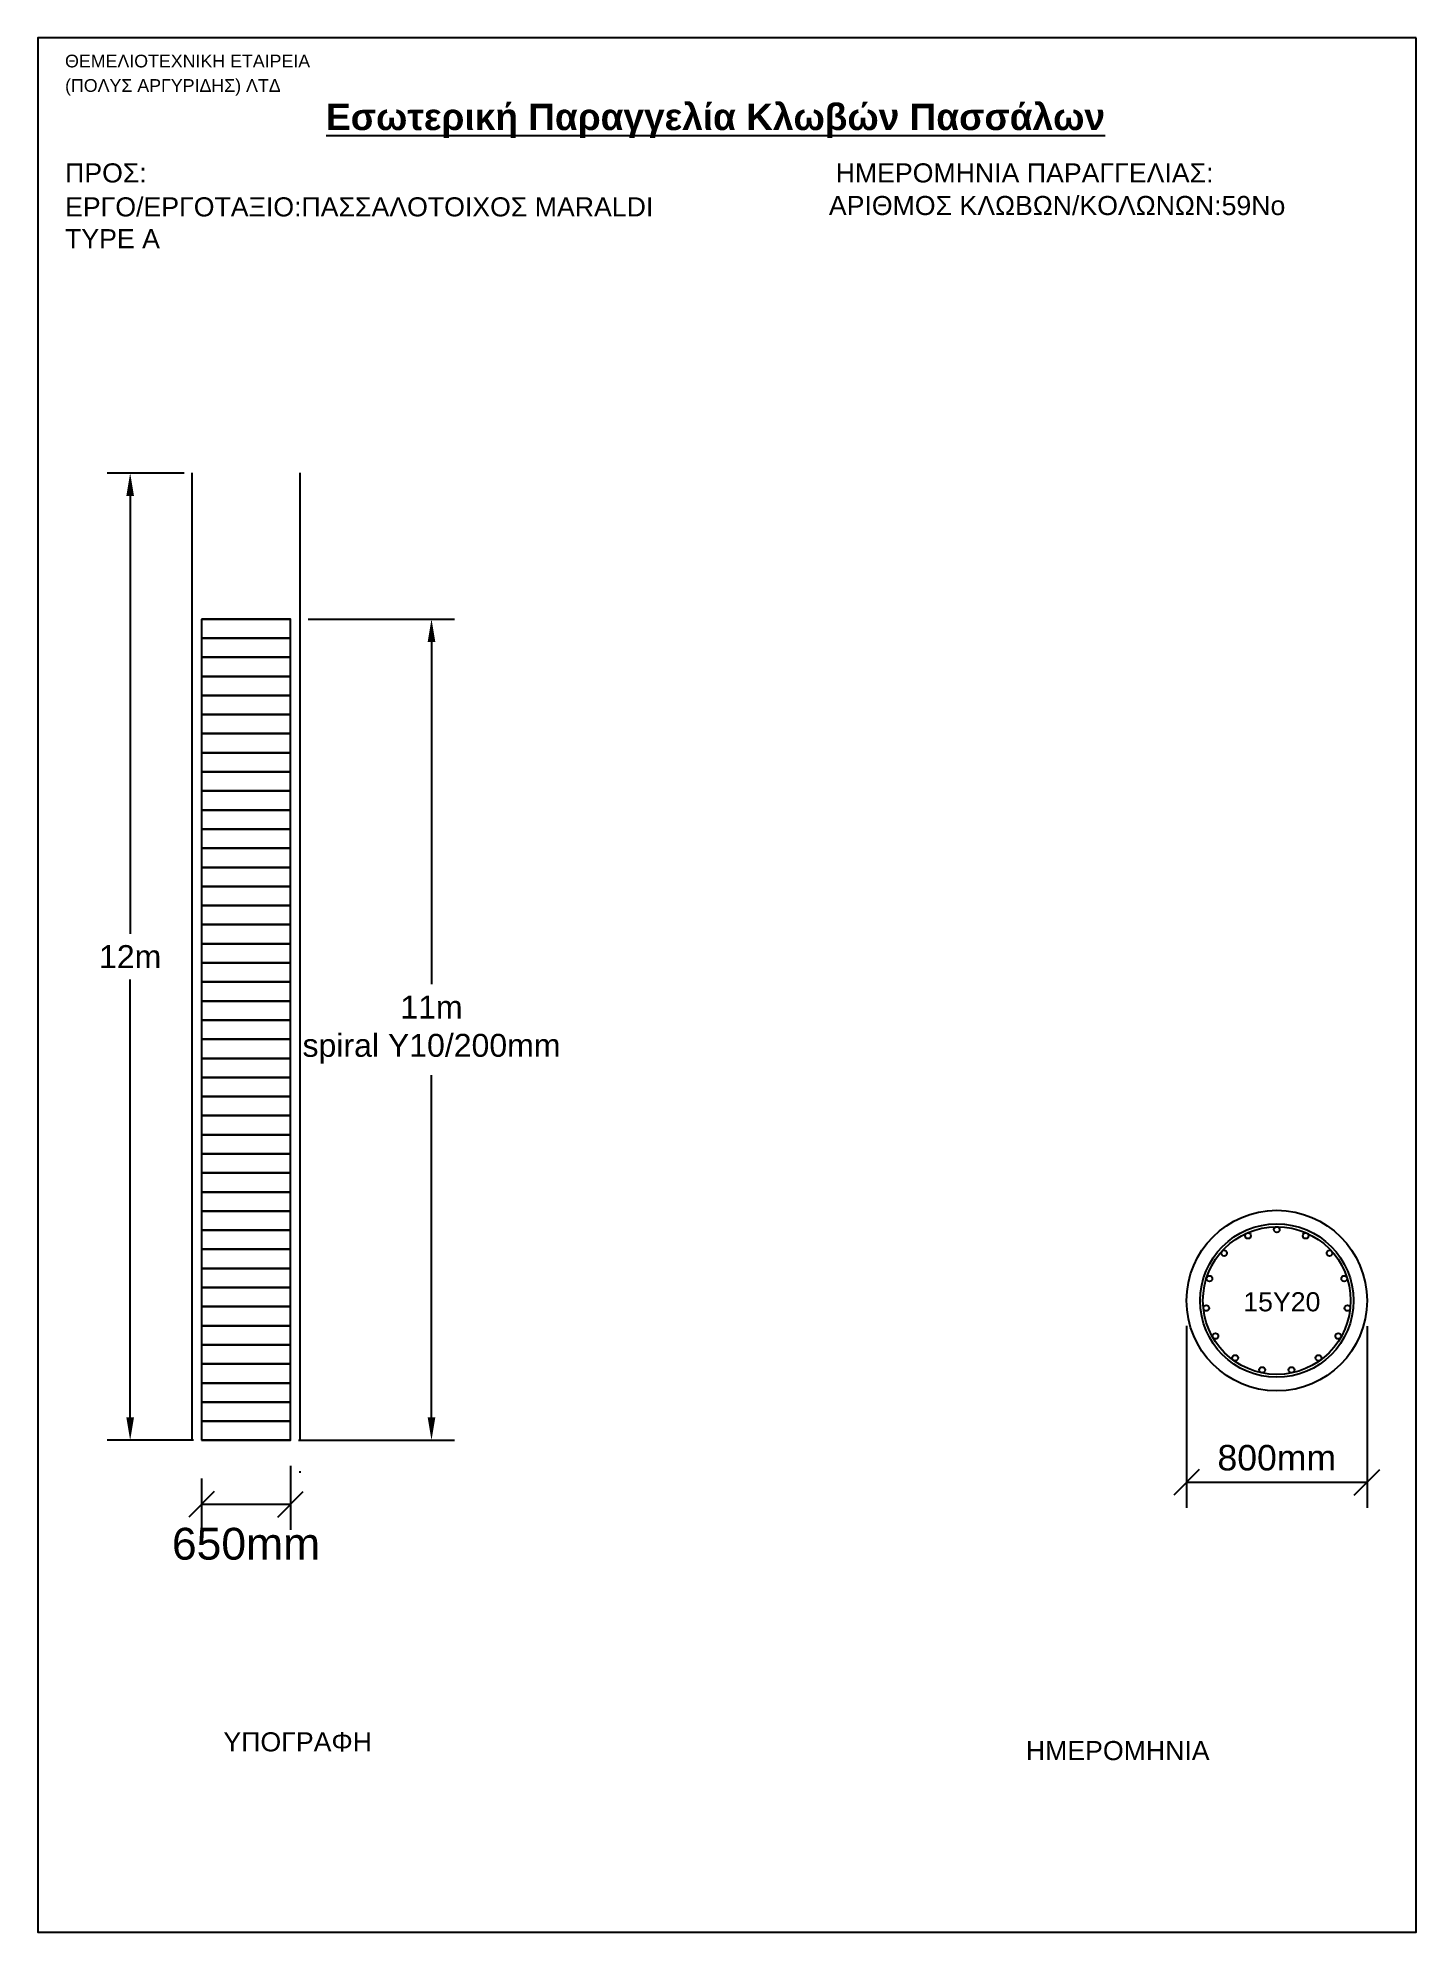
# Model space of a CAD drawing. Header units: inches. Extents: x 19.5 to 30.3, y 8.1 to 23.
import ezdxf

# ---------------------------------------------------------------- set-up
doc = ezdxf.new("R2010")
doc.units = ezdxf.units.IN
doc.header["$MEASUREMENT"] = 0
doc.styles.add('GREEKS', font='arial.ttf')
doc.styles.get("Standard").update_dxf_attribs({"font": 'arial.ttf'})
doc.styles.add('style1', font='arial.ttf')
doc.dimstyles.new('AKIS', dxfattribs={"dimtxt": 0.25, "dimasz": 0.2, "dimexe": 0.2, "dimexo": 0.2, "dimgap": 0.09, "dimtad": 1, "dimzin": 0, "dimdsep": 46, "dimtxsty": 'style1', "dimblk1": 'OBLIQUE', "dimblk2": 'OBLIQUE', "dimsah": 1, "dimcen": 0.1, "dimclrd": 7, "dimclre": 7, "dimclrt": 7, "dimadec": 0, "dimazin": 0, "dimtfac": 1, "dimtix": 1, "dimtmove": 2, "dimatfit": 3, "dimfxl": 0.2, "dimtolj": 1, "dimtzin": 0, "dimlwe": 25, "dimarcsym": 0})
doc.dimstyles.get("Standard").update_dxf_attribs({"dimtxt": 0.18, "dimasz": 0.18, "dimexe": 0.18, "dimexo": 0.0625, "dimgap": 0.09, "dimtad": 0, "dimtih": 1, "dimtoh": 1, "dimdec": 4, "dimzin": 0, "dimdsep": 46, "dimtxsty": 'Standard', "dimcen": 0.09, "dimadec": 0, "dimazin": 0, "dimtfac": 1, "dimtdec": 4, "dimtofl": 0, "dimtmove": 0, "dimatfit": 3, "dimfxl": 1, "dimtolj": 1, "dimtzin": 0, "dimarcsym": 0})

# ---------------------------------------------------------------- blocks, each defined once
blk = doc.blocks.new('_Oblique')
at = {"color": 0, "linetype": 'ByBlock', "lineweight": -2}
blk.add_line((-0.5, -0.5), (0.5, 0.5), dxfattribs=at)
blk = doc.blocks.new('*D6')
at = {"color": 7, "linetype": 'Continuous', "lineweight": 25, "ltscale": 0.025, "transparency": 16777216}
for p, q in [((21.492, 11.768), (21.492, 11.265)), ((20.792, 11.668), (20.792, 11.265))]:
    blk.add_line(p, q, dxfattribs=at)
at = {"color": 7, "linetype": 'Continuous', "lineweight": -2, "ltscale": 0.025, "transparency": 16777216}
blk.add_line((21.492, 11.465), (20.792, 11.465), dxfattribs=at)
at = {"layer": 'Defpoints', "color": 0, "linetype": 'Continuous', "ltscale": 0.025, "transparency": 16777216}
for p in [(21.492, 11.968), (20.792, 11.868), (20.792, 11.465)]:
    blk.add_point(p, dxfattribs=at)
at = {"color": 7, "linetype": 'Continuous', "lineweight": -2, "ltscale": 0.025, "transparency": 16777216, "xscale": 0.2, "yscale": 0.2, "zscale": 0.2, "rotation": 180}
blk.add_blockref('_Oblique', (20.792, 11.465), dxfattribs=at)
at = {"color": 7, "linetype": 'Continuous', "lineweight": -2, "ltscale": 0.025, "transparency": 16777216, "xscale": 0.2, "yscale": 0.2, "zscale": 0.2}
blk.add_blockref('_Oblique', (21.492, 11.465), dxfattribs=at)
at = {"color": 7, "linetype": 'Continuous', "ltscale": 0.025, "transparency": 16777216, "insert": (21.142, 11.154), "char_height": 0.25, "width": 1.1279, "attachment_point": 5, "style": 'style1'}
blk.add_mtext('\\A1;6{\\fArial|b0|i0|c161|p34;50mm}', dxfattribs=at)
blk = doc.blocks.new('A$C7AF40F34')
at = {"color": 3}
blk.add_circle((0.058, -0.405), 0.5, dxfattribs=at)
at = {"color": 6}
for radius in [0.425, 0.409]:
    blk.add_circle((0.058, -0.405), radius, dxfattribs=at)
blk = doc.blocks.new('*D3')
at = {"color": 7, "linetype": 'Continuous', "lineweight": 25, "ltscale": 0.025, "transparency": 16777216}
for p, q in [((28.531, 12.866), (28.53, 11.438)), ((29.948, 12.865), (29.948, 11.438))]:
    blk.add_line(p, q, dxfattribs=at)
at = {"color": 7, "linetype": 'Continuous', "lineweight": -2, "ltscale": 0.025, "transparency": 16777216}
blk.add_line((28.53, 11.638), (29.948, 11.638), dxfattribs=at)
at = {"layer": 'Defpoints', "color": 0, "linetype": 'Continuous', "ltscale": 0.025, "transparency": 16777216}
for p in [(28.531, 13.066), (29.948, 13.065), (29.948, 11.638)]:
    blk.add_point(p, dxfattribs=at)
at = {"color": 7, "linetype": 'Continuous', "lineweight": -2, "ltscale": 0.025, "transparency": 16777216, "xscale": 0.2, "yscale": 0.2, "zscale": 0.2}
for p, rotation in [((28.53, 11.638), 179.9835327880652), ((29.948, 11.638), 359.9835327880652)]:
    blk.add_blockref('_Oblique', p, dxfattribs=dict(at, rotation=rotation))
at = {"color": 7, "linetype": 'Continuous', "ltscale": 0.025, "transparency": 16777216, "insert": (29.239, 11.83), "char_height": 0.25, "width": 1.29826, "attachment_point": 5, "rotation": 359.9835, "style": 'style1'}
blk.add_mtext('\\A1;{\\H0.8x;8\\fArial|b0|i0|c161|p34;00mm}', dxfattribs=at)
blk = doc.blocks.new('*D4')
at = {"color": 0, "lineweight": -2, "transparency": 16777216}
for p, q in [((21.629, 18.418), (22.779, 18.418)), ((22.599, 18.238), (22.599, 15.55)), ((22.599, 12.148), (22.599, 14.836)), ((21.555, 11.968), (22.779, 11.968))]:
    blk.add_line(p, q, dxfattribs=at)
at = {"color": 0, "transparency": 16777216}
for points in [[(22.569, 18.238), (22.629, 18.238), (22.599, 18.418)], [(22.569, 12.148), (22.629, 12.148), (22.599, 11.968)]]:
    blk.add_solid(points, dxfattribs=at)
at = {"layer": 'Defpoints', "color": 0, "transparency": 16777216}
for p in [(21.566, 18.418), (21.492, 11.968), (22.599, 11.968)]:
    blk.add_point(p, dxfattribs=at)
at = {"color": 0, "transparency": 16777216, "insert": (22.599, 15.193), "char_height": 0.18, "attachment_point": 5}
blk.add_mtext('\\A1;11m\\Pspiral Y10/200mm', dxfattribs=at)
blk = doc.blocks.new('*D9')
at = {"color": 0, "lineweight": -2, "transparency": 16777216}
for p, q in [((20.655, 19.565), (20.052, 19.565)), ((20.232, 19.385), (20.232, 15.947)), ((20.232, 12.148), (20.232, 15.586)), ((20.73, 11.968), (20.052, 11.968))]:
    blk.add_line(p, q, dxfattribs=at)
at = {"color": 0, "transparency": 16777216}
for points in [[(20.202, 19.385), (20.262, 19.385), (20.232, 19.565)], [(20.202, 12.148), (20.262, 12.148), (20.232, 11.968)]]:
    blk.add_solid(points, dxfattribs=at)
at = {"layer": 'Defpoints', "color": 0, "transparency": 16777216}
for p in [(20.717, 19.565), (20.232, 11.968), (20.792, 11.968)]:
    blk.add_point(p, dxfattribs=at)
at = {"color": 0, "transparency": 16777216, "insert": (20.232, 15.767), "char_height": 0.18, "attachment_point": 5}
blk.add_mtext('\\A1;12m', dxfattribs=at)
blk = doc.blocks.new('*U16')
blk.add_circle((0, 0), 0.0227)
blk = doc.blocks.new('*U17')
at = {"color": 0, "linetype": 'ByBlock', "lineweight": -2, "transparency": 16777216}
for p, rotation in [((29.013, 13.575), 24), ((29.466, 13.575), 336.0000000000001), ((28.825, 13.438), 48.00000000000002), ((29.654, 13.438), 312), ((28.71, 13.238), 72), ((29.769, 13.238), 288.0000000000001), ((28.685, 13.007), 96), ((29.794, 13.007), 264.0000000000001), ((28.757, 12.787), 120), ((29.722, 12.787), 240), ((28.912, 12.615), 144), ((29.567, 12.615), 216), ((29.124, 12.521), 168.0000000000001), ((29.355, 12.521), 192)]:
    blk.add_blockref('*U16', p, dxfattribs=dict(at, rotation=rotation))
blk.add_blockref('*U16', (29.239, 13.623), dxfattribs=at)

msp = doc.modelspace()

# ---------------------------------------------------------------- linework, layer by layer
at = {"color": 114, "linetype": 'Continuous', "ltscale": 0.025, "true_color": 0x139b48}
for p, q in [((20.71719, 19.56533), (20.71719, 11.96797)), ((21.56613, 11.96797), (21.56613, 19.56533)), ((21.56613, 11.71263), (21.56613, 11.72523))]:
    msp.add_line(p, q, dxfattribs=at)
at = {"color": 217, "linetype": 'Continuous', "ltscale": 0.025, "true_color": 0x93278f}
for p, q in [((20.79219, 18.41797), (20.79219, 11.96797)), ((21.49219, 11.96797), (21.49219, 18.41797))]:
    msp.add_line(p, q, dxfattribs=at)
at = {"linetype": 'Continuous', "ltscale": 0.025}
msp.add_lwpolyline([(30.3337, 22.98235), (19.5069, 22.98235), (19.5069, 8.10548), (30.3337, 8.10548)], close=True, dxfattribs=at)
at = {"color": 217, "linetype": 'Continuous', "ltscale": 0.025, "true_color": 0x93278f}
for points in [[(20.79219, 18.41797), (21.49219, 18.41797), (20.79219, 18.41797)], [(20.79219, 18.41797), (21.49219, 18.41797), (20.79219, 18.41797)], [(20.79219, 18.26797), (21.49219, 18.26797), (20.79219, 18.26797)], [(20.79219, 18.26797), (21.49219, 18.26797), (20.79219, 18.26797)], [(20.79219, 18.26797), (21.49219, 18.26797), (20.79219, 18.26797)], [(20.79219, 18.11797), (21.49219, 18.11797), (20.79219, 18.11797)], [(20.79219, 18.11797), (21.49219, 18.11797), (20.79219, 18.11797)], [(20.79219, 17.96797), (21.49219, 17.96797), (20.79219, 17.96797)], [(20.79219, 17.96797), (21.49219, 17.96797), (20.79219, 17.96797)], [(20.79219, 17.81797), (21.49219, 17.81797), (20.79219, 17.81797)], [(20.79219, 17.81797), (21.49219, 17.81797), (20.79219, 17.81797)], [(20.79219, 17.66797), (21.49219, 17.66797), (20.79219, 17.66797)], [(20.79219, 17.66797), (21.49219, 17.66797), (20.79219, 17.66797)], [(20.79219, 17.51797), (21.49219, 17.51797), (20.79219, 17.51797)], [(20.79219, 17.51797), (21.49219, 17.51797), (20.79219, 17.51797)], [(20.79219, 17.36797), (21.49219, 17.36797), (20.79219, 17.36797)], [(20.79219, 17.21797), (21.49219, 17.21797), (20.79219, 17.21797)], [(20.79219, 17.21797), (21.49219, 17.21797), (20.79219, 17.21797)], [(20.79219, 17.06797), (21.49219, 17.06797), (20.79219, 17.06797)], [(20.79219, 17.06797), (21.49219, 17.06797), (20.79219, 17.06797)], [(20.79219, 16.91797), (21.49219, 16.91797), (20.79219, 16.91797)], [(20.79219, 16.91797), (21.49219, 16.91797), (20.79219, 16.91797)], [(20.79219, 16.76797), (21.49219, 16.76797), (20.79219, 16.76797)], [(20.79219, 16.76797), (21.49219, 16.76797), (20.79219, 16.76797)], [(20.79219, 16.61797), (21.49219, 16.61797), (20.79219, 16.61797)], [(20.79219, 16.61797), (21.49219, 16.61797), (20.79219, 16.61797)], [(20.79219, 16.46797), (21.49219, 16.46797), (20.79219, 16.46797)], [(20.79219, 16.31797), (21.49219, 16.31797), (20.79219, 16.31797)], [(20.79219, 16.16797), (21.49219, 16.16797), (20.79219, 16.16797)], [(20.79219, 16.16797), (21.49219, 16.16797), (20.79219, 16.16797)], [(20.79219, 16.01797), (21.49219, 16.01797), (20.79219, 16.01797)], [(20.79219, 16.01797), (21.49219, 16.01797), (20.79219, 16.01797)], [(20.79219, 15.86797), (21.49219, 15.86797), (20.79219, 15.86797)], [(20.79219, 15.86797), (21.49219, 15.86797), (20.79219, 15.86797)], [(20.79219, 15.71797), (21.49219, 15.71797), (20.79219, 15.71797)], [(20.79219, 15.71797), (21.49219, 15.71797), (20.79219, 15.71797)], [(20.79219, 15.56797), (21.49219, 15.56797), (20.79219, 15.56797)], [(20.79219, 15.56797), (21.49219, 15.56797), (20.79219, 15.56797)], [(20.79219, 15.41797), (21.49219, 15.41797), (20.79219, 15.41797)], [(20.79219, 15.41797), (21.49219, 15.41797), (20.79219, 15.41797)], [(20.79219, 15.26797), (21.49219, 15.26797), (20.79219, 15.26797)], [(20.79219, 15.26797), (21.49219, 15.26797), (20.79219, 15.26797)], [(20.79219, 15.11797), (21.49219, 15.11797), (20.79219, 15.11797)], [(20.79219, 15.11797), (21.49219, 15.11797), (20.79219, 15.11797)], [(20.79219, 14.96797), (21.49219, 14.96797), (20.79219, 14.96797)], [(20.79219, 14.96797), (21.49219, 14.96797), (20.79219, 14.96797)], [(20.79219, 14.81797), (21.49219, 14.81797), (20.79219, 14.81797)], [(20.79219, 14.81797), (21.49219, 14.81797), (20.79219, 14.81797)], [(20.79219, 14.66797), (21.49219, 14.66797), (20.79219, 14.66797)], [(20.79219, 14.66797), (21.49219, 14.66797), (20.79219, 14.66797)], [(20.79219, 14.66797), (21.49219, 14.66797), (20.79219, 14.66797)], [(20.79219, 14.66797), (21.49219, 14.66797), (20.79219, 14.66797)], [(20.79219, 14.51797), (21.49219, 14.51797), (20.79219, 14.51797)], [(20.79219, 14.51797), (21.49219, 14.51797), (20.79219, 14.51797)], [(20.79219, 14.36797), (21.49219, 14.36797), (20.79219, 14.36797)], [(20.79219, 14.36797), (21.49219, 14.36797), (20.79219, 14.36797)], [(20.79219, 14.36797), (21.49219, 14.36797), (20.79219, 14.36797)], [(20.79219, 14.36797), (21.49219, 14.36797), (20.79219, 14.36797)], [(20.79219, 14.21797), (21.49219, 14.21797), (20.79219, 14.21797)], [(20.79219, 14.21797), (21.49219, 14.21797), (20.79219, 14.21797)], [(20.79219, 14.06797), (21.49219, 14.06797), (20.79219, 14.06797)], [(20.79219, 14.06797), (21.49219, 14.06797), (20.79219, 14.06797)], [(20.79219, 14.06797), (21.49219, 14.06797), (20.79219, 14.06797)], [(20.79219, 14.06797), (21.49219, 14.06797), (20.79219, 14.06797)], [(20.79219, 13.91797), (21.49219, 13.91797), (20.79219, 13.91797)], [(20.79219, 13.91797), (21.49219, 13.91797), (20.79219, 13.91797)], [(20.79219, 13.76797), (21.49219, 13.76797), (20.79219, 13.76797)], [(20.79219, 13.76797), (21.49219, 13.76797), (20.79219, 13.76797)], [(20.79219, 13.61797), (21.49219, 13.61797), (20.79219, 13.61797)], [(20.79219, 13.61797), (21.49219, 13.61797), (20.79219, 13.61797)], [(20.79219, 13.46797), (21.49219, 13.46797), (20.79219, 13.46797)], [(20.79219, 13.46797), (21.49219, 13.46797), (20.79219, 13.46797)], [(20.79219, 13.31797), (21.49219, 13.31797), (20.79219, 13.31797)], [(20.79219, 13.31797), (21.49219, 13.31797), (20.79219, 13.31797)], [(20.79219, 13.16797), (21.49219, 13.16797), (20.79219, 13.16797)], [(20.79219, 13.16797), (21.49219, 13.16797), (20.79219, 13.16797)], [(20.79219, 13.01797), (21.49219, 13.01797), (20.79219, 13.01797)], [(20.79219, 13.01797), (21.49219, 13.01797), (20.79219, 13.01797)], [(20.79219, 12.86797), (21.49219, 12.86797), (20.79219, 12.86797)], [(20.79219, 12.86797), (21.49219, 12.86797), (20.79219, 12.86797)], [(20.79219, 12.71797), (21.49219, 12.71797), (20.79219, 12.71797)], [(20.79219, 12.71797), (21.49219, 12.71797), (20.79219, 12.71797)], [(20.79219, 12.56797), (21.49219, 12.56797), (20.79219, 12.56797)], [(20.79219, 12.56797), (21.49219, 12.56797), (20.79219, 12.56797)], [(20.79219, 12.41797), (21.49219, 12.41797), (20.79219, 12.41797)], [(20.79219, 12.41797), (21.49219, 12.41797), (20.79219, 12.41797)], [(20.79219, 12.26797), (21.49219, 12.26797), (20.79219, 12.26797)], [(20.79219, 12.26797), (21.49219, 12.26797), (20.79219, 12.26797)], [(20.79219, 12.11797), (21.49219, 12.11797), (20.79219, 12.11797)], [(20.79219, 12.11797), (21.49219, 12.11797), (20.79219, 12.11797)], [(20.79219, 12.11797), (21.49219, 12.11797), (20.79219, 12.11797)], [(20.79219, 11.96797), (21.49219, 11.96797), (20.79219, 11.96797)]]:
    msp.add_lwpolyline(points, dxfattribs=at)

# ---------------------------------------------------------------- block references
at = {"linetype": 'Continuous', "ltscale": 0.025, "xscale": 1.41774965155423, "yscale": 1.41774965155423, "zscale": 1.41774965155423}
msp.add_blockref('A$C7AF40F34', (29.15713, 13.63953), dxfattribs=at)
msp.add_blockref('*U17', (0, 0))

# ---------------------------------------------------------------- texts
at = {"linetype": 'Continuous', "ltscale": 0.025, "attachment_point": 1, "style": 'GREEKS'}
for s, width, heights, insert, char_height in [('ΘΕΜΕΛΙΟΤΕΧΝΙΚΗ ΕΤΑΙΡΕΙΑ    ', 9.9546045, [0.2083], (19.72042, 22.85049), 0.1), ('(ΠΟΛΥΣ ΑΡΓΥΡΙΔΗΣ) ΛΤΔ', 3.928845, [0], (19.72042, 22.65845), 0.1), ('{\\fArial|b1|i0|c161|p34;\\LΕσωτερική Παραγγελία Κλωβών Πασσάλων}', 6.1174701, [0], (21.77026, 22.46641), 0.2083028), ('ΠΡΟΣ:', 3.1708684, [0], (19.72042, 21.99698), 0.15), ('ΗΜΕΡΟΜΗΝΙΑ ΠΑΡΑΓΓΕΛΙΑΣ:', 4.003592, [0], (25.77385, 21.99698), 0.15), ('ΕΡΓΟ/ΕΡΓΟΤΑΞΙΟ:{\\fArial|b0|i0|c161|p34;ΠΑΣΣΑΛΟΤΟΙΧΟΣ} MARALDI\\PTYPE A', 5.0285259, [0], (19.72042, 21.73026), 0.15), ('ΑΡΙΘΜΟΣ ΚΛΩΒΩΝ/ΚΟΛΩΝΩΝ:59Νο', 4.0996844, [0], (25.72048, 21.74092), 0.15), ('ΥΠΟΓΡΑΦΗ', 3.8939186, [0], (20.96421, 9.67486), 0.15), ('ΗΜΕΡΟΜΗΝΙΑ', 1.9669721, [0], (27.2679, 9.60638), 0.15)]:
    msp.add_mtext_dynamic_manual_height_columns(s, width=width, gutter_width=1.04151, heights=heights, dxfattribs=dict(at, insert=insert, char_height=char_height))
at = {"insert": (28.97589, 13.13096), "char_height": 0.15, "attachment_point": 1}
msp.add_mtext_dynamic_manual_height_columns('15Y20', width=0.49155, gutter_width=1, heights=[0], dxfattribs=at)

# ---------------------------------------------------------------- dimensions: what is measured, and where the dimension line sits
for base, p1, p2, text, picture, middle in [((20.23154, 11.96797), (20.71719, 19.56533), (20.79219, 11.96797), '12m', '*D9', (20.23154, 15.76665)), ((22.59935, 11.96797), (21.56613, 18.41797), (21.49219, 11.96797), '11m\\Pspiral Y10/200mm', '*D4', (22.59935, 15.19297))]:
    dim = msp.add_linear_dim(base=base, p1=p1, p2=p2, angle=90, text=text, dimstyle='Standard')
    dim.commit()
    dim.dimension.update_dxf_attribs({"geometry": picture, "text_midpoint": middle})
at = {"linetype": 'Continuous', "ltscale": 0.025}
dim = msp.add_aligned_dim(p1=(28.53057, 13.06574), p2=(29.94832, 13.06534), distance=-1.42777, text='{\\H0.8x;8\\fArial|b0|i0|c161|p34;00mm}', dimstyle='AKIS', dxfattribs=at)
dim.commit()
dim.dimension.update_dxf_attribs({"geometry": '*D3', "text_midpoint": (29.23909, 11.82988)})
at = {"color": 3, "linetype": 'Continuous', "ltscale": 0.025}
dim = msp.add_linear_dim(base=(20.79219, 11.46474), p1=(21.49219, 11.96797), p2=(20.79219, 11.86797), text='6{\\fArial|b0|i0|c161|p34;50mm}', dimstyle='AKIS', dxfattribs=at)
dim.commit()
dim.dimension.update_dxf_attribs({"geometry": '*D6', "text_midpoint": (21.14219, 11.1536), "dimtype": 160})

doc.saveas('drawing.dxf')
